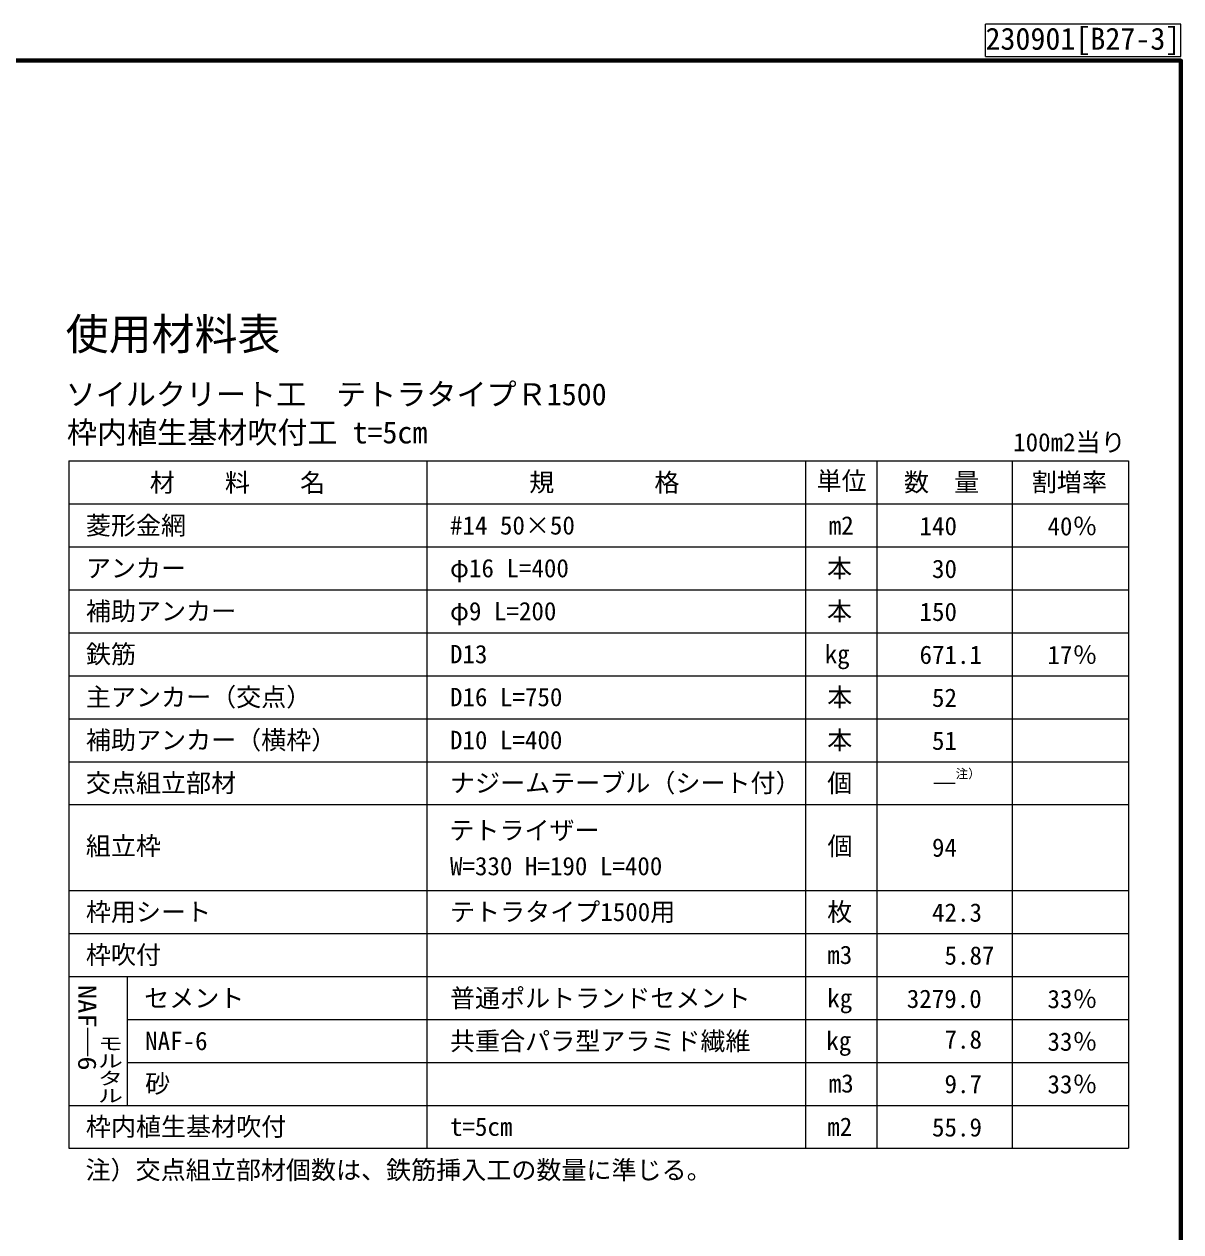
# Model space of a CAD drawing. Units: millimetres, scale not verified. Extents: x 500 to 20500, y 500 to 14562.
# Drawn here: x 13766 to 20500, y 7531 to 14562 of the extents above; entities that cross this region are included whole.
import ezdxf
from ezdxf.enums import TextEntityAlignment as Align

# ---------------------------------------------------------------- set-up
doc = ezdxf.new("R2010")
doc.units = ezdxf.units.MM
doc.header["$LTSCALE"] = 50
for name, color, linetype, lineweight in [('C-DOC', 3, 'Continuous', 25), ('C-MTR-FRAM', 5, 'Continuous', 25), ('C-MTR-LINE', 5, 'Continuous', 13), ('C-MTR-TXT', 5, 'Continuous', 25), ('C-STR-DIM', 1, 'Continuous', 13), ('C-TTL', 2, 'Continuous', 70)]:
    doc.layers.add(name, color=color, linetype=linetype, lineweight=lineweight)
doc.layers.add('C-MTR', color=5, linetype='Continuous')
doc.styles.add('@ＭＳ ゴシック', font='')
doc.styles.add('ＭＳ ゴシック', font='')
doc.styles.get('@ＭＳ ゴシック').set_extended_font_data('@MS Gothic')
doc.styles.get('ＭＳ ゴシック').set_extended_font_data('MS Gothic')

msp = doc.modelspace()

# ---------------------------------------------------------------- linework, layer by layer
at = {"layer": 'C-DOC'}
msp.add_line((19362.5, 14375), (19362.5, 14562.5), dxfattribs=at)
msp.add_lwpolyline([(19362.5, 14375), (20500, 14375), (20500, 14562.5), (19362.5, 14562.5)], dxfattribs=at)
at = {"layer": 'C-MTR-FRAM'}
for p, q in [((14026.54, 12019.44), (14026.54, 8017.55)), ((14026.54, 12019.44), (20196.05, 12019.44)), ((20196.05, 12019.32), (20196.05, 8017.55)), ((14026.54, 8017.55), (20196.05, 8017.55))]:
    msp.add_line(p, q, dxfattribs=at)
at = {"layer": 'C-MTR-LINE'}
for p, q in [((16109.88, 12019.44), (16109.88, 8017.55)), ((18314.23, 12019.32), (18314.23, 8017.55)), ((18730.9, 12019.32), (18730.9, 8017.55)), ((19518.75, 12019.32), (19518.75, 8017.55)), ((14026.54, 11769.32), (20196.05, 11769.32)), ((14026.54, 11519.2), (20196.05, 11519.2)), ((14026.54, 11269.09), (20196.05, 11269.09)), ((14026.54, 11018.97), (20196.05, 11018.97)), ((14026.54, 10768.85), (20196.05, 10768.85)), ((14026.54, 10518.73), (20196.05, 10518.73)), ((14026.54, 10268.61), (20196.05, 10268.61)), ((14026.54, 10018.49), (20196.05, 10018.49)), ((14026.54, 9518.26), (20196.05, 9518.26)), ((14026.54, 9268.14), (20196.05, 9268.14)), ((14026.54, 9018.02), (20196.05, 9018.02)), ((14365.22, 9018.02), (14365.22, 8267.67)), ((14365.22, 8767.9), (20196.05, 8767.9)), ((14365.22, 8517.78), (20196.05, 8517.78)), ((14026.54, 8267.67), (20196.05, 8267.67))]:
    msp.add_line(p, q, dxfattribs=at)
at = {"layer": 'C-MTR-TXT'}
msp.add_line((15766.66, 9518.26), (15770.2, 9518.26), dxfattribs=at)
at = {"layer": 'C-TTL'}
msp.add_lwpolyline([(500, 500), (20500, 500), (20500, 14350), (500, 14350)], close=True, dxfattribs=at)

# ---------------------------------------------------------------- texts
at = {"layer": 'C-DOC', "style": 'ＭＳ ゴシック'}
msp.add_text('230901[B27-3]', height=128.3, dxfattribs=at).set_placement((19362.5, 14375), align=Align.BOTTOM_LEFT)
at = {"layer": 'C-MTR', "style": 'ＭＳ ゴシック'}
for s, p in [('ソイルクリート工\u3000テトラタイプＲ1500', (14008.36, 12305.14)), ('枠内植生基材吹付工 t=5cm', (14015.38, 12083.04))]:
    msp.add_text(s, height=128.3, dxfattribs=at).set_placement(p, align=Align.BOTTOM_LEFT)
at = {"layer": 'C-MTR-TXT', "style": 'ＭＳ ゴシック'}
for s, height, p in [('100m2当り', 106.9, (19523.71, 12043.07)), ('材\u3000\u3000料\u3000\u3000名', 106.9, (14497.83, 11807.53)), ('規\u3000\u3000\u3000\u3000格', 106.9, (16706.44, 11808.9)), ('単位', 106.9, (18379.05, 11817.66)), ('数\u3000量', 106.9, (18888.22, 11810.12)), ('割増率', 106.9, (19632.23, 11810.12)), ('菱形金網', 106.9, (14125.73, 11558.78)), ('#14 50×50', 106.9, (16245.28, 11558.78)), ('m2', 106.9, (18450.21, 11558.66)), ('140   ', 106.9, (18978.68, 11554.95)), ('40％', 106.9, (19723.6, 11553.76)), ('本', 106.9, (18440.21, 11309.58)), ('アンカー', 106.9, (14125.73, 11309.7)), ('φ16 L=400', 106.9, (16245.28, 11309.7)), (' 30   ', 106.9, (18978.68, 11305.87)), ('補助アンカー', 106.9, (14125.73, 11059.59)), ('φ9 L=200', 106.9, (16245.28, 11059.59)), ('本', 106.9, (18440.21, 11059.46)), ('150   ', 106.9, (18978.68, 11055.75)), ('鉄筋', 106.9, (14125.73, 10809.47)), ('D13', 106.9, (16245.28, 10809.47)), ('kg', 106.9, (18426.58, 10809.35)), ('671.1', 106.9, (18978.68, 10805.64)), ('17％', 106.9, (19723.6, 10804.45)), ('主アンカー（交点）', 106.9, (14125.73, 10559.35)), ('D16 L=750', 106.9, (16245.28, 10559.35)), ('本', 106.9, (18441.58, 10559.23)), (' 52   ', 106.9, (18978.68, 10555.52)), ('補助アンカー（横枠）', 106.9, (14125.73, 10309.23)), ('D10 L=400', 106.9, (16245.28, 10309.23)), ('本', 106.9, (18441.58, 10309.11)), (' 51   ', 106.9, (18978.68, 10305.4)), ('交点組立部材', 106.9, (14125.73, 10059.11)), ('ナジームテーブル（シート付）', 106.9, (16245.28, 10059.11)), ('個', 106.9, (18441.58, 10058.99)), ('注）', 53.15, (19189.26, 10156.1)), (' ―', 106.9, (18978.68, 10055.28)), ('テトライザー', 106.9, (16241.57, 9783.79)), ('組立枠', 106.9, (14125.73, 9692.45)), ('個', 106.9, (18442.91, 9692.31)), (' 94   ', 106.9, (18978.68, 9683.18)), ('W=330 H=190 L=400', 106.9, (16245.28, 9575.24)), ('枠用シート', 106.9, (14125.73, 9308.76)), ('テトラタイプ1500用', 106.9, (16245.28, 9308.76)), ('枚', 106.9, (18441.58, 9308.64)), (' 42.3 ', 106.9, (18978.68, 9304.93)), ('枠吹付', 106.9, (14125.73, 9058.64)), ('m3', 106.9, (18441.58, 9058.52)), ('  5.87', 106.9, (18978.68, 9054.81)), ('セメント', 106.9, (14465.11, 8806.44)), ('普通ポルトランドセメント', 106.9, (16245.28, 8806.44)), ('kg', 106.9, (18441.58, 8806.32)), ('3279.0 ', 106.9, (18904.51, 8802.61)), ('33％', 106.9, (19723.6, 8801.42)), ('NAF-6', 106.9, (14470.57, 8557.05)), ('共重合パラ型アラミド繊維', 106.9, (16245.28, 8556.32)), ('kg', 106.9, (18435.8, 8558.28)), ('  7.8 ', 106.9, (18978.68, 8565.91)), ('33％', 106.9, (19723.6, 8553.38)), ('砂', 106.9, (14470.57, 8309.02)), ('m3', 106.9, (18450.21, 8310.25)), ('  9.7 ', 106.9, (18978.68, 8306.54)), ('33％', 106.9, (19723.6, 8305.35)), ('枠内植生基材吹付', 106.9, (14125.73, 8058.17)), ('t=5cm', 106.9, (16245.28, 8058.17)), ('m2', 106.9, (18441.58, 8058.04)), (' 55.9', 106.9, (18978.68, 8054.33)), ('注）交点組立部材個数は、鉄筋挿入工の数量に準じる。', 106.9, (14123.72, 7805.96))]:
    msp.add_text(s, height=height, dxfattribs=at).set_placement(p, align=Align.BOTTOM_LEFT)
at = {"layer": 'C-MTR-TXT', "style": '@ＭＳ ゴシック'}
for s, width, p in [('NAF｜6', 1.15, (14049.13, 8470)), ('\u3000\u3000モルタル', 0.7, (14181.96, 8273.99))]:
    msp.add_text(s, height=106.2, rotation=270, dxfattribs=dict(at, width=width)).set_placement(p, align=Align.BOTTOM_RIGHT)
at = {"layer": 'C-STR-DIM', "color": 5, "style": 'ＭＳ ゴシック'}
msp.add_text('使用材料表', height=183.3, dxfattribs=at).set_placement((14008.36, 12611.23), align=Align.BOTTOM_LEFT)

doc.saveas('drawing.dxf')
